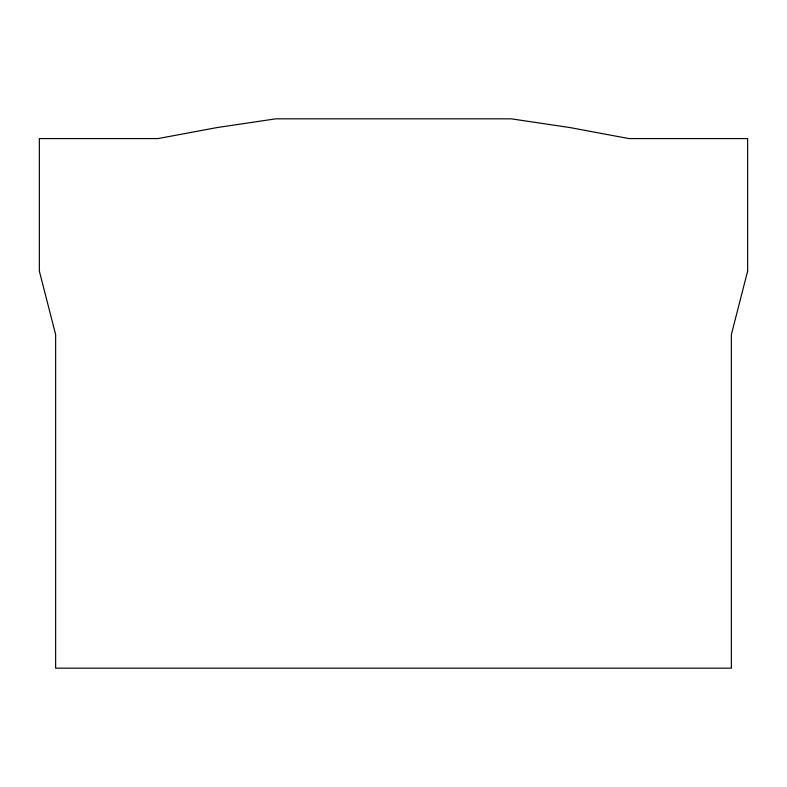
<?xml version="1.0" encoding="UTF-8"?>
<svg xmlns="http://www.w3.org/2000/svg" width="787" height="787" viewBox="0 0 787 787"><rect width="100%" height="100%" fill="white"/><g stroke="black" fill="none" stroke-linecap="round" stroke-linejoin="round"><path stroke-width="1.18" d="M747.65 271.092L731.369 334.524L731.369 668.173L55.631 668.173L55.631 334.524L39.35 271.092L39.35 138.571L158.089 138.571L216.946 127.583L275.794 118.827L511.206 118.827L570.054 127.583L628.911 138.571L747.65 138.571L747.65 271.092"/></g></svg>
